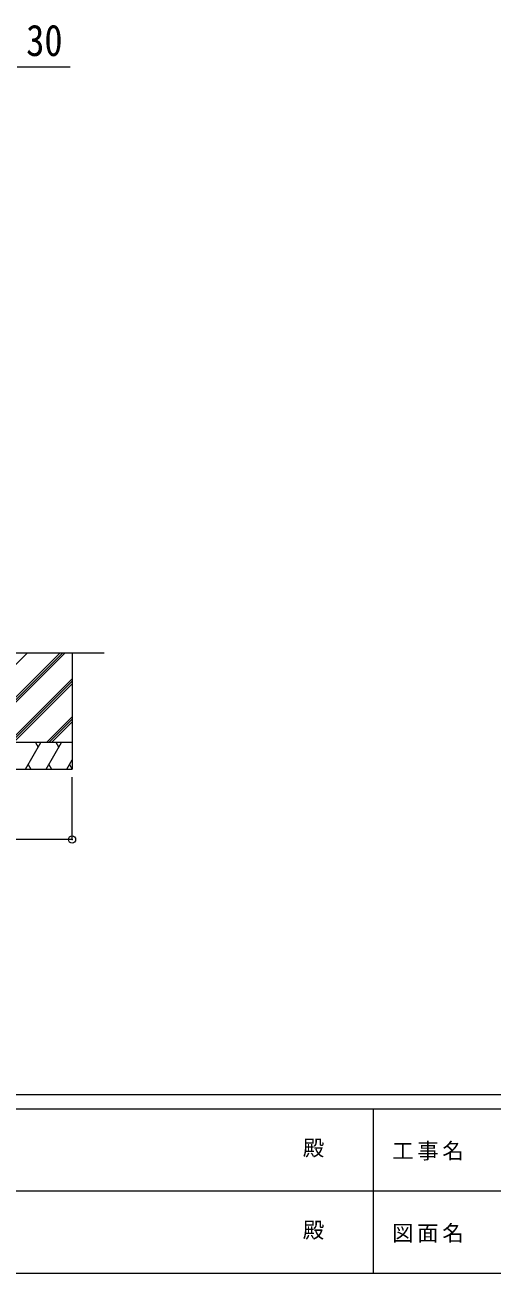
# Model space of a CAD drawing. Units: millimetres at full size, sheet at 1:40; details may follow other scales. Extents: x -11243 to 11243, y -7760 to 7760.
# Drawn here: x -2547 to 66, y -7760 to -773 of the extents above; entities that cross this region are included whole.
import ezdxf
from ezdxf.enums import TextEntityAlignment as Align

# ---------------------------------------------------------------- set-up
doc = ezdxf.new("R2010")
doc.units = ezdxf.units.MM
doc.header["$LTSCALE"] = 40
doc.header["$PDMODE"] = 32
doc.header["$PDSIZE"] = 40
doc.layers.add('0-3_ELV2', color=7, linetype='Continuous', lineweight=9)
doc.layers.add('F-0_240', color=7, linetype='Continuous', lineweight=9)
doc.styles.add('ＭＳ ゴシック', font='')
doc.styles.get('ＭＳ ゴシック').set_extended_font_data('MS Gothic')

msp = doc.modelspace()

# ---------------------------------------------------------------- linework, layer by layer
at = {"layer": '0-3_ELV2', "color": 6}
for p, q in [((-2294.89, -1008.42), (-2589.77, -1008.42)), ((-2283.27, -5332.79), (-2283.27, -4983.79)), ((-2283.27, -5332.79), (-3083.27, -5332.79))]:
    msp.add_line(p, q, dxfattribs=at)
at = {"layer": '0-3_ELV2'}
for p, q in [((-2103.33, -4289.25), (-2620.77, -4289.25)), ((-2620.77, -4586.77), (-2323.25, -4289.25)), ((-2620.77, -4558.48), (-2351.54, -4289.25)), ((-2620.77, -4572.62), (-2337.39, -4289.25)), ((-2620.77, -4374.64), (-2535.39, -4289.25)), ((-2283.27, -4289.25), (-2283.27, -4939.25)), ((-2620.77, -4770.61), (-2283.27, -4433.12)), ((-2620.77, -4784.76), (-2283.27, -4447.26)), ((-2611.12, -4789.25), (-2283.27, -4461.4)), ((-2427.28, -4789.25), (-2283.27, -4645.25)), ((-2413.13, -4789.25), (-2283.27, -4659.39)), ((-2398.99, -4789.25), (-2283.27, -4673.53)), ((-2283.27, -4789.25), (-3083.27, -4789.25)), ((-2544.12, -4939.25), (-2457.52, -4789.25)), ((-2487.52, -4789.25), (-2472.52, -4815.24)), ((-2428.65, -4939.25), (-2342.05, -4789.25)), ((-2357.05, -4815.24), (-2372.05, -4789.25)), ((-2313.18, -4939.25), (-2283.27, -4887.44)), ((-3083.27, -4939.25), (-2283.27, -4939.25)), ((-2529.12, -4913.28), (-2514.12, -4939.25)), ((-2413.65, -4913.28), (-2398.65, -4939.25)), ((-2298.18, -4913.28), (-2283.27, -4939.11))]:
    msp.add_line(p, q, dxfattribs=at)
at = {"layer": '0-3_ELV2', "color": 6}
msp.add_point((-2283.27, -5332.79), dxfattribs=at)
at = {"layer": 'F-0_240', "color": 5}
for p, q in [((-11242.74, -6760), (10677.26, -6760)), ((-11242.74, -6840), (7121.58, -6840)), ((-598.42, -6840), (-598.42, -7760)), ((-4598.42, -7300), (3601.58, -7300)), ((-11242.74, -7760), (10677.26, -7760))]:
    msp.add_line(p, q, dxfattribs=at)

# ---------------------------------------------------------------- texts
at = {"layer": '0-3_ELV2', "style": 'ＭＳ ゴシック', "width": 0.85}
msp.add_text('30', height=176, dxfattribs=at).set_placement((-2540.07, -999.21), align=Align.BOTTOM_LEFT)
at = {"layer": 'F-0_240', "style": 'ＭＳ ゴシック'}
for p in [(-992.7, -7130), (-992.7, -7590)]:
    msp.add_text('殿', height=87.98, dxfattribs=at).set_placement(p, align=Align.BOTTOM_LEFT)
at = {"layer": 'F-0_240', "char_height": 87.98, "attachment_point": 7, "style": 'ＭＳ ゴシック'}
for s, insert in [('\\T1.17;工事名', (-492.95, -7130)), ('\\T1.17;図面名', (-492.95, -7590))]:
    msp.add_mtext(s, dxfattribs=dict(at, insert=insert))

doc.saveas('drawing.dxf')
